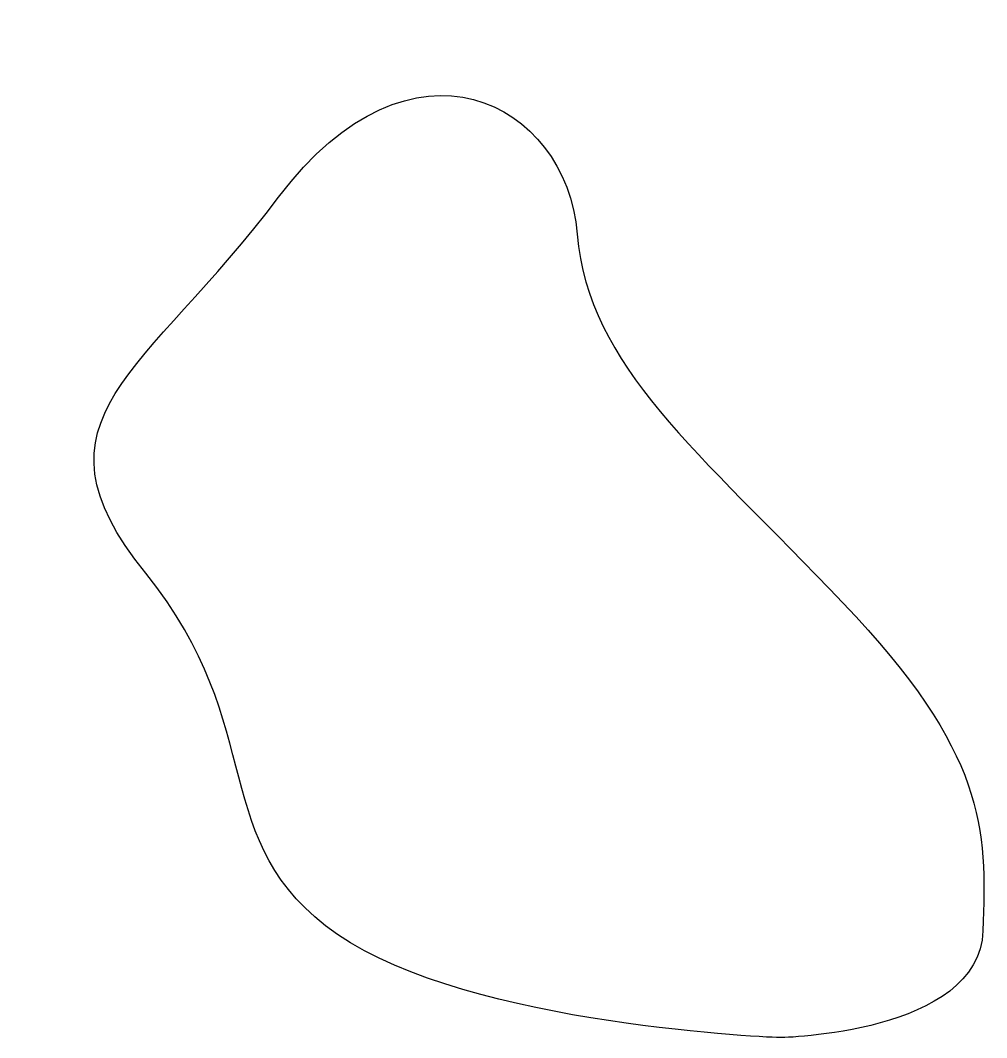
# Model space of a CAD drawing. Extents: x 97.8 to 113.2, y 140.1 to 156.4.
import ezdxf

# ---------------------------------------------------------------- set-up
doc = ezdxf.new("R2010")
doc.units = 0
doc.layers.add('LAYER_1', color=160, linetype='Continuous')

msp = doc.modelspace()

# ---------------------------------------------------------------- linework, layer by layer
at = {"layer": 'LAYER_1', "color": 7}
msp.add_open_spline([(109.893, 140.146), (109.893, 140.146), (113.069, 140.205), (113.127, 141.851), (113.186, 143.498), (113.186, 144.674), (110.893, 147.084), (108.6, 149.495), (106.836, 150.847), (106.66, 152.964), (106.483, 155.08), (104.014, 156.374), (101.897, 153.552), (99.781, 150.729), (97.781, 150.024), (99.781, 147.554), (101.779, 145.085), (100.721, 143.263), (102.838, 141.793), (104.954, 140.323), (109.893, 140.146), (109.893, 140.146)], degree=3, knots=[0, 0, 0, 0, 1, 1, 1, 2, 2, 2, 3, 3, 3, 4, 4, 4, 5, 5, 5, 6, 6, 6, 7, 7, 7, 7], dxfattribs=at)

doc.saveas('drawing.dxf')
